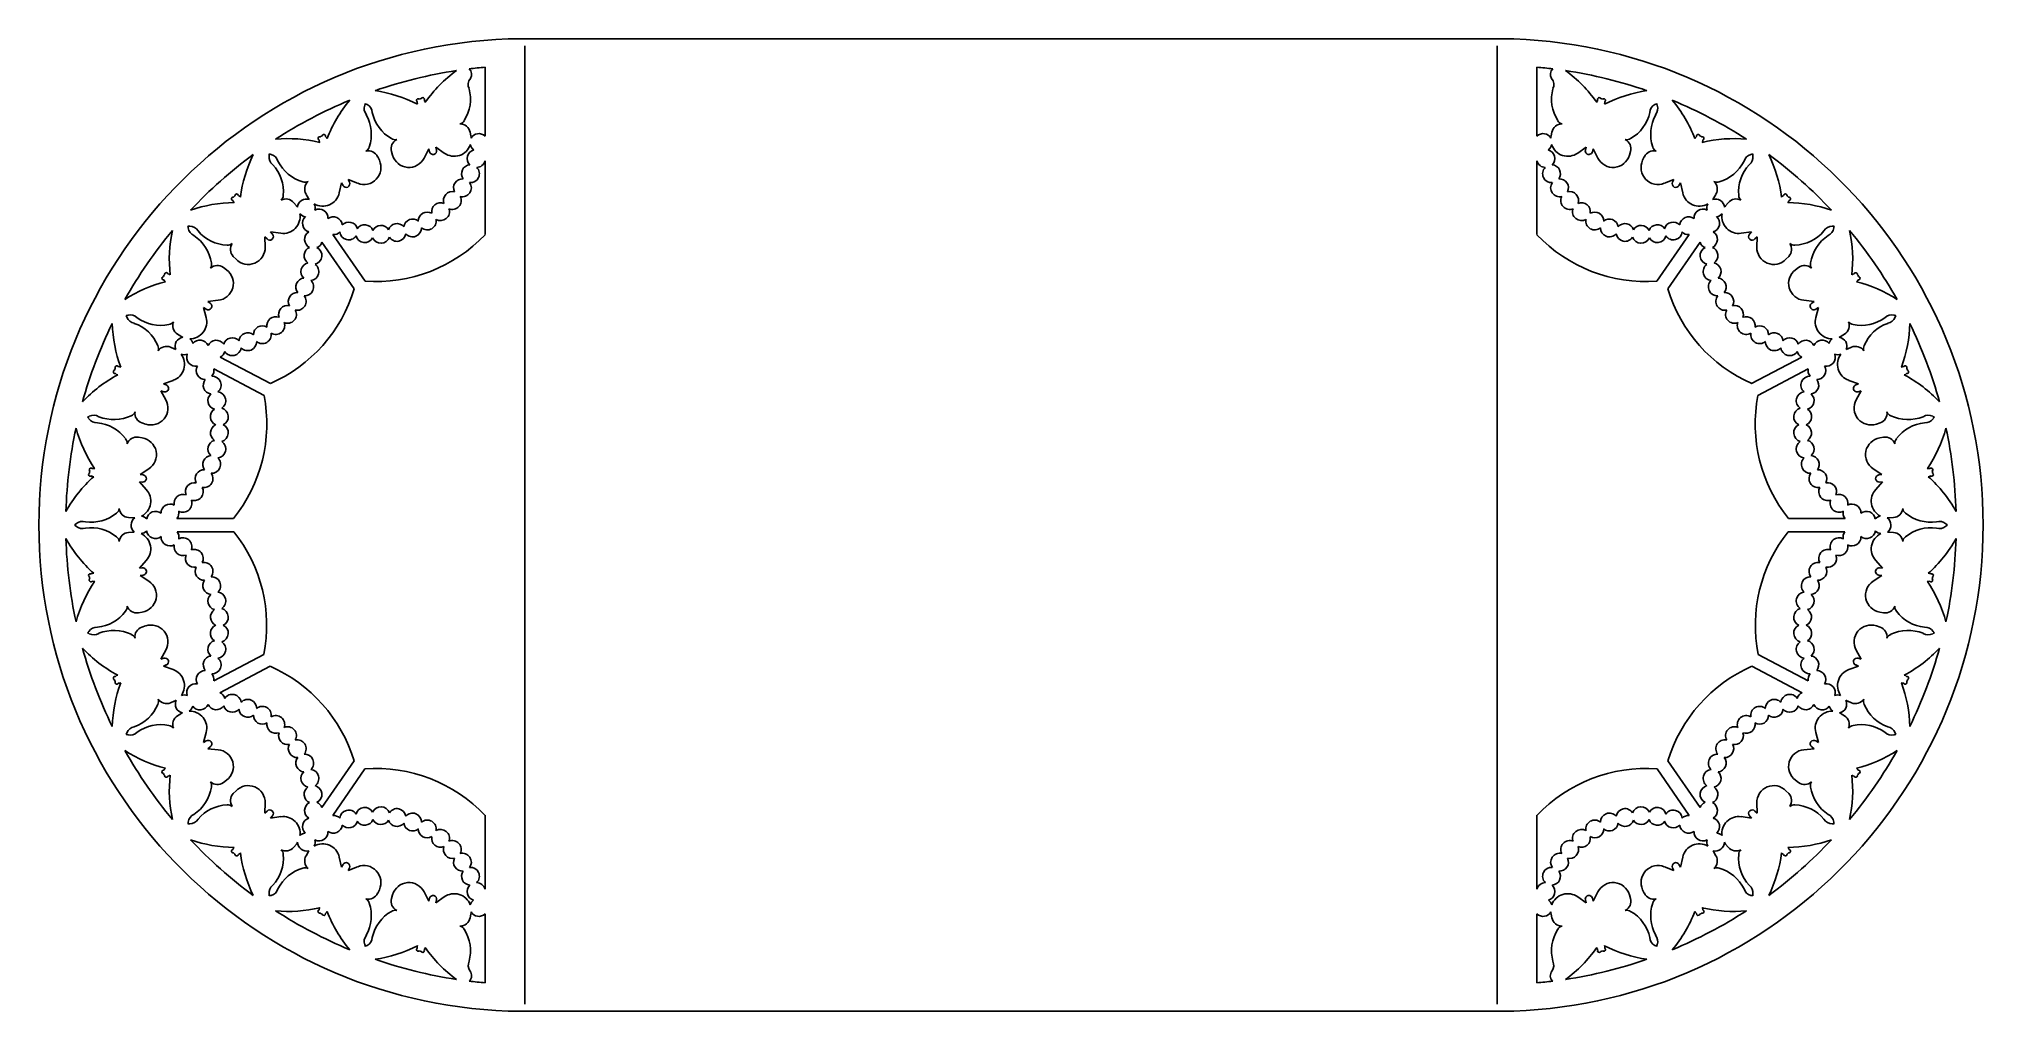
# Model space of a CAD drawing. Extents: x 41 to 331, y 42 to 187.
import ezdxf

# ---------------------------------------------------------------- set-up
doc = ezdxf.new("R2010")
doc.units = 0
doc.layers.get('0').update_dxf_attribs({"linetype": 'CONTINUOUS'})

msp = doc.modelspace()

# ---------------------------------------------------------------- linework, layer by layer
for p, q in [((260.6, 187.2), (110.6, 187.2)), ((113.1, 186.16), (113.1, 43.23)), ((258.1, 186.16), (258.1, 43.23)), ((107.15, 172.71), (107.15, 182.98)), ((264.04, 172.71), (264.04, 182.98)), ((104.91, 173.3), (105.03, 172.72)), ((266.28, 173.3), (266.16, 172.72)), ((91.13, 169.63), (91.38, 169.09)), ((93.19, 170.41), (93.36, 169.84)), ((98.74, 170.79), (98.06, 169.42)), ((98.86, 170.37), (98.74, 170.79)), ((99.82, 171.06), (101.06, 170.16)), ((99.91, 170.62), (99.82, 171.06)), ((107.15, 158), (107.15, 169)), ((264.04, 158), (264.04, 169)), ((271.37, 171.06), (270.13, 170.16)), ((271.28, 170.62), (271.37, 171.06)), ((272.33, 170.37), (272.45, 170.79)), ((272.45, 170.79), (273.13, 169.42)), ((278, 170.41), (277.83, 169.84)), ((280.06, 169.63), (279.81, 169.09)), ((85.73, 165.71), (85.4, 164.22)), ((85.96, 165.33), (85.73, 165.71)), ((86.72, 166.23), (88.14, 165.66)), ((86.91, 165.83), (86.72, 166.23)), ((284.47, 166.23), (283.05, 165.66)), ((284.28, 165.83), (284.47, 166.23)), ((285.23, 165.33), (285.46, 165.71)), ((285.46, 165.71), (285.79, 164.22)), ((78.62, 162.76), (79, 162.3)), ((80.44, 164.01), (80.74, 163.5)), ((290.75, 164.01), (290.45, 163.5)), ((292.57, 162.76), (292.19, 162.3)), ((74.32, 157.67), (74.35, 156.14)), ((74.63, 157.36), (74.32, 157.67)), ((75.16, 158.41), (76.67, 158.2)), ((75.43, 158.07), (75.16, 158.41)), ((82.82, 156.86), (87.61, 149.92)), ((84.46, 158), (89.26, 151.05)), ((286.73, 158), (281.93, 151.05)), ((288.37, 156.86), (283.58, 149.92)), ((296.03, 158.41), (294.52, 158.2)), ((295.76, 158.07), (296.03, 158.41)), ((296.56, 157.36), (296.87, 157.67)), ((296.87, 157.67), (296.84, 156.14)), ((69.59, 154.76), (70, 154.33)), ((301.6, 154.76), (301.19, 154.33)), ((68.13, 153.11), (68.6, 152.75)), ((303.07, 153.11), (302.59, 152.75)), ((65.8, 148.05), (67.32, 148.21)), ((66.15, 147.79), (65.8, 148.05)), ((305.39, 148.05), (303.87, 148.21)), ((305.04, 147.79), (305.39, 148.05)), ((65.16, 147.13), (65.56, 145.66)), ((65.54, 146.9), (65.16, 147.13)), ((306.03, 147.13), (305.63, 145.66)), ((305.65, 146.9), (306.03, 147.13)), ((61.27, 143.17), (61.77, 142.85)), ((309.92, 143.17), (309.42, 142.85)), ((60.24, 141.22), (60.79, 140.98)), ((67.64, 139.73), (75.12, 135.8)), ((303.55, 139.73), (296.07, 135.8)), ((310.95, 141.22), (310.41, 140.98)), ((66.69, 137.97), (74.19, 134.03)), ((304.5, 137.97), (297, 134.03)), ((58.8, 134.71), (59.53, 133.37)), ((59.22, 134.57), (58.8, 134.71)), ((59.19, 135.76), (60.63, 136.27)), ((59.6, 135.58), (59.19, 135.76)), ((312, 135.76), (310.56, 136.27)), ((311.59, 135.58), (312, 135.76)), ((312.39, 134.71), (311.66, 133.37)), ((311.97, 134.57), (312.39, 134.71)), ((55.43, 127.79), (56.02, 127.69)), ((55.96, 129.93), (56.52, 129.74)), ((315.23, 129.93), (314.67, 129.74)), ((315.76, 127.79), (315.17, 127.69)), ((55.72, 122.23), (57, 123.08)), ((56.16, 122.16), (55.72, 122.23)), ((315.47, 122.23), (314.19, 123.08)), ((315.03, 122.16), (315.47, 122.23)), ((55.59, 121.12), (56.62, 120)), ((56.03, 121.09), (55.59, 121.12)), ((315.6, 121.12), (314.57, 120)), ((315.16, 121.09), (315.6, 121.12)), ((53.98, 115.8), (54.57, 115.76)), ((53.98, 113.6), (54.57, 113.64)), ((61.19, 115.67), (69.62, 115.67)), ((61.23, 113.67), (69.68, 113.67)), ((309.96, 113.67), (301.51, 113.67)), ((310, 115.67), (301.57, 115.67)), ((317.21, 115.8), (316.62, 115.76)), ((317.21, 113.6), (316.62, 113.64)), ((55.59, 108.27), (56.62, 109.4)), ((56.03, 108.31), (55.59, 108.27)), ((315.6, 108.27), (314.57, 109.4)), ((315.16, 108.31), (315.6, 108.27)), ((56.16, 107.24), (55.72, 107.16)), ((55.72, 107.16), (57, 106.32)), ((315.47, 107.16), (314.19, 106.32)), ((315.03, 107.24), (315.47, 107.16)), ((55.43, 101.61), (56.02, 101.71)), ((315.76, 101.61), (315.17, 101.71)), ((55.96, 99.47), (56.52, 99.66)), ((315.23, 99.47), (314.67, 99.66)), ((58.8, 94.69), (59.53, 96.03)), ((312.39, 94.69), (311.66, 96.03)), ((59.22, 94.82), (58.8, 94.69)), ((59.6, 93.82), (59.19, 93.64)), ((59.19, 93.64), (60.63, 93.13)), ((66.7, 91.48), (74.15, 95.39)), ((67.59, 89.69), (75.09, 93.62)), ((303.6, 89.69), (296.11, 93.62)), ((304.49, 91.48), (297.04, 95.39)), ((312, 93.64), (310.56, 93.13)), ((311.59, 93.82), (312, 93.64)), ((311.97, 94.82), (312.39, 94.69)), ((60.24, 88.18), (60.79, 88.41)), ((310.95, 88.18), (310.41, 88.41)), ((61.27, 86.23), (61.77, 86.54)), ((309.92, 86.23), (309.42, 86.54)), ((65.16, 82.26), (65.56, 83.74)), ((65.54, 82.5), (65.16, 82.26)), ((66.15, 81.61), (65.8, 81.34)), ((65.8, 81.34), (67.32, 81.19)), ((305.39, 81.34), (303.87, 81.19)), ((305.04, 81.61), (305.39, 81.34)), ((306.03, 82.26), (305.63, 83.74)), ((305.65, 82.5), (306.03, 82.26)), ((82.81, 72.56), (87.61, 79.51)), ((84.43, 71.39), (89.22, 78.32)), ((286.76, 71.39), (281.97, 78.32)), ((288.38, 72.56), (283.58, 79.51)), ((68.13, 76.29), (68.6, 76.65)), ((303.07, 76.29), (302.59, 76.65)), ((69.59, 74.64), (70, 75.07)), ((74.32, 71.72), (74.35, 73.25)), ((296.87, 71.72), (296.84, 73.25)), ((301.6, 74.64), (301.19, 75.07)), ((74.63, 72.04), (74.32, 71.72)), ((75.43, 71.33), (75.16, 70.98)), ((75.16, 70.98), (76.67, 71.2)), ((107.15, 71.4), (107.15, 60.39)), ((264.04, 71.4), (264.04, 60.39)), ((296.03, 70.98), (294.52, 71.2)), ((295.76, 71.33), (296.03, 70.98)), ((296.56, 72.04), (296.87, 71.72)), ((78.62, 66.63), (79, 67.09)), ((292.57, 66.63), (292.19, 67.09)), ((80.44, 65.38), (80.74, 65.89)), ((85.73, 63.68), (85.4, 65.17)), ((85.96, 64.06), (85.73, 63.68)), ((285.23, 64.06), (285.46, 63.68)), ((285.46, 63.68), (285.79, 65.17)), ((290.75, 65.38), (290.45, 65.89)), ((86.72, 63.16), (88.14, 63.73)), ((86.91, 63.56), (86.72, 63.16)), ((284.47, 63.16), (283.05, 63.73)), ((284.28, 63.56), (284.47, 63.16)), ((91.13, 59.77), (91.38, 60.31)), ((93.19, 58.99), (93.36, 59.56)), ((98.74, 58.61), (98.06, 59.97)), ((98.86, 59.03), (98.74, 58.61)), ((99.82, 58.34), (101.06, 59.23)), ((99.91, 58.77), (99.82, 58.34)), ((271.37, 58.34), (270.13, 59.23)), ((271.28, 58.77), (271.37, 58.34)), ((272.33, 59.03), (272.45, 58.61)), ((272.45, 58.61), (273.13, 59.97)), ((278, 58.99), (277.83, 59.56)), ((280.06, 59.77), (279.81, 60.31)), ((104.91, 56.1), (105.03, 56.68)), ((107.15, 56.69), (107.15, 46.42)), ((264.04, 56.69), (264.04, 46.42)), ((266.28, 56.1), (266.16, 56.68)), ((110.6, 42.2), (260.6, 42.2))]:
    msp.add_line(p, q)
for centre, radius, start, end in [((113.14, 114.7), 72.54, 92.0102, 267.9898), ((258.05, 114.7), 72.54, 272.0102, 87.9898), ((113.14, 114.7), 68.54, 95.0095, 96.9919), ((104.03, 181.92), 1.12, 326.4556, 46.6395), ((258.05, 114.7), 68.54, 83.0081, 84.9905), ((267.16, 181.92), 1.12, 133.3605, 213.5444), ((113.14, 114.7), 68.54, 98.6092, 109.0831), ((114.9, 166.04), 20.36, 126.1784, 144.9312), ((106.07, 180.39), 1.44, 140.507, 205.1996), ((265.12, 180.39), 1.44, 334.8004, 39.493), ((258.05, 114.7), 68.54, 70.9169, 81.3908), ((256.29, 166.04), 20.36, 35.0688, 53.8216), ((113.14, 114.7), 68.54, 112.4553, 122.9293), ((102.56, 164.97), 20.36, 140.0246, 158.7773), ((90.56, 176.79), 1.44, 159.5446, 219.0457), ((88.21, 177.79), 1.12, 333.596, 348.2327), ((89.97, 178.46), 1.12, 233.3058, 247.9424), ((88.87, 176.15), 1.44, 2.4927, 61.9939), ((87.73, 159.34), 20.36, 62.7612, 81.5139), ((97.17, 178.02), 0.255, 51.8999, 231.8999), ((97.62, 177.67), 0.619, 166.2094, 201.7093), ((97.62, 177.67), 0.619, 90.1019, 117.5904), ((97.85, 178.18), 0.256, 335.6378, 155.6378), ((97.62, 177.67), 0.619, 5.983, 41.1737), ((98.97, 178.22), 6, 327.5854, 15.0025), ((272.22, 178.22), 6, 164.9975, 212.4146), ((273.57, 177.67), 0.619, 138.8263, 174.017), ((273.34, 178.18), 0.256, 24.3622, 204.3622), ((273.57, 177.67), 0.619, 62.4096, 89.8981), ((274.02, 178.02), 0.255, 308.1001, 128.1001), ((283.46, 159.34), 20.36, 98.4861, 117.2388), ((273.57, 177.67), 0.619, 338.2907, 13.7906), ((282.32, 176.15), 1.44, 118.0061, 177.5073), ((281.22, 178.46), 1.12, 292.0576, 306.6942), ((280.63, 176.79), 1.44, 320.9543, 20.4554), ((282.98, 177.79), 1.12, 191.7673, 206.404), ((258.05, 114.7), 68.54, 57.0707, 67.5447), ((268.63, 164.97), 20.36, 21.2227, 39.9754), ((84.18, 172.98), 6, 341.4316, 28.8486), ((96.17, 177.53), 6, 192.6898, 240.1069), ((103.15, 175.49), 1.01, 284.3791, 331.0709), ((103.43, 173), 1.51, 11.318, 91.0432), ((267.76, 173), 1.51, 88.9568, 168.682), ((268.04, 175.49), 1.01, 208.9291, 255.6209), ((275.03, 177.53), 6, 299.8931, 347.3102), ((287.01, 172.98), 6, 151.1514, 198.5684), ((77.78, 151.96), 20.36, 76.6073, 95.36), ((82.48, 172.36), 0.255, 65.746, 245.746), ((83, 172.13), 0.619, 180.0555, 215.5555), ((83, 172.13), 0.619, 103.9481, 131.4365), ((83.1, 172.68), 0.256, 349.4839, 169.4839), ((83, 172.13), 0.619, 19.8292, 55.0198), ((94.64, 170.83), 1.51, 116.6491, 196.3743), ((93.73, 173.17), 1.01, 236.6214, 283.3132), ((102.55, 172.22), 2.53, 234.216, 341.7136), ((106.24, 171.74), 1.33, 193.765, 235.0463), ((102.55, 172.22), 2.53, 3.5195, 11.318), ((106.24, 171.74), 1.33, 46.6348, 151.4681), ((264.95, 171.74), 1.33, 28.5319, 133.3652), ((264.95, 171.74), 1.33, 304.9537, 346.235), ((268.64, 172.22), 2.53, 168.682, 176.4805), ((268.64, 172.22), 2.53, 198.2864, 305.784), ((277.46, 173.17), 1.01, 256.6868, 303.3786), ((276.55, 170.83), 1.51, 343.6257, 63.3509), ((288.19, 172.13), 0.619, 124.9802, 160.1708), ((288.09, 172.68), 0.256, 10.5161, 190.5161), ((288.19, 172.13), 0.619, 48.5635, 76.0519), ((288.71, 172.36), 0.255, 294.254, 114.254), ((293.41, 151.96), 20.36, 84.64, 103.3927), ((288.19, 172.13), 0.619, 324.4445, 359.9445), ((113.14, 114.7), 68.54, 126.3015, 136.7754), ((90.84, 160.97), 20.36, 153.8707, 172.6235), ((76.35, 169.58), 1.44, 173.3907, 232.8919), ((73.83, 169.99), 1.12, 347.4422, 2.0789), ((75.38, 171.06), 1.12, 247.1519, 261.7886), ((74.87, 168.56), 1.44, 16.3389, 75.84), ((71.07, 164.36), 6, 355.2777, 42.6948), ((81.62, 171.64), 6, 206.536, 253.953), ((89.09, 168.01), 2.53, 248.0621, 25.1641), ((88.89, 171.34), 1.01, 298.2253, 344.9171), ((89.76, 168.98), 1.51, 25.1641, 104.8893), ((95.79, 170.55), 2.53, 196.3743, 333.4764), ((99.39, 170.5), 0.538, 193.8462, 13.8462), ((104.97, 167.09), 1.33, 94.3044, 216.0989), ((105.8, 169.36), 1.33, 103.7781, 225.5726), ((105.88, 169.36), 1.33, 270.8567, 344.0063), ((265.31, 169.36), 1.33, 195.9937, 269.1433), ((265.39, 169.36), 1.33, 314.4274, 76.2219), ((266.22, 167.09), 1.33, 323.9011, 85.6956), ((271.8, 170.5), 0.538, 166.1538, 346.1538), ((275.4, 170.55), 2.53, 206.5236, 343.6257), ((282.1, 168.01), 2.53, 154.8359, 291.9379), ((281.43, 168.98), 1.51, 75.1107, 154.8359), ((282.3, 171.34), 1.01, 195.0829, 241.7747), ((289.57, 171.64), 6, 286.047, 333.464), ((300.12, 164.36), 6, 137.3052, 184.7223), ((296.32, 168.56), 1.44, 104.16, 163.6611), ((294.84, 169.58), 1.44, 307.1081, 6.6093), ((295.81, 171.06), 1.12, 278.2114, 292.8481), ((297.36, 169.99), 1.12, 177.9211, 192.5578), ((258.05, 114.7), 68.54, 43.2246, 53.6985), ((280.35, 160.97), 20.36, 7.3765, 26.1293), ((80.3, 166.83), 1.01, 250.4676, 297.1594), ((81.75, 164.78), 1.51, 130.4953, 210.2205), ((86.43, 165.58), 0.538, 207.6923, 27.6923), ((103.77, 164.98), 1.33, 84.8308, 206.9062), ((103.77, 164.98), 1.33, 255.638, 36.0989), ((104.97, 167.09), 1.33, 264.8308, 45.5726), ((266.22, 167.09), 1.33, 134.4274, 275.1692), ((267.42, 164.98), 1.33, 143.9011, 284.362), ((267.42, 164.98), 1.33, 333.0938, 95.1692), ((284.76, 165.58), 0.538, 152.3077, 332.3077), ((289.44, 164.78), 1.51, 329.7795, 49.5047), ((290.89, 166.83), 1.01, 242.8406, 289.5324), ((69.89, 142.42), 20.36, 90.4535, 109.2062), ((69.58, 163.35), 0.255, 79.5922, 259.5922), ((70.13, 163.24), 0.619, 193.9017, 229.4016), ((70.13, 163.24), 0.619, 117.7942, 145.2827), ((70.1, 163.81), 0.256, 3.3301, 183.3301), ((70.13, 163.24), 0.619, 33.6753, 68.866), ((76.04, 163.89), 1.01, 312.0714, 358.7632), ((77.45, 161.81), 1.51, 39.0103, 118.7355), ((80.48, 161.97), 1.33, 70.0704, 174.9036), ((82.93, 164.78), 2.53, 210.2205, 218.0189), ((82.93, 164.78), 2.53, 239.8249, 347.3225), ((80.48, 161.97), 1.33, 346.4921, 27.7734), ((100.51, 161.43), 1.33, 67.9522, 190.6138), ((102.26, 163.09), 1.33, 75.638, 199.2204), ((102.26, 163.09), 1.33, 247.9522, 26.9062), ((268.93, 163.09), 1.33, 153.0938, 292.0478), ((268.93, 163.09), 1.33, 340.7796, 104.362), ((270.68, 161.43), 1.33, 349.3862, 112.0478), ((288.26, 164.78), 2.53, 192.6775, 300.1751), ((290.71, 161.97), 1.33, 152.2266, 193.5079), ((288.26, 164.78), 2.53, 321.9811, 329.7795), ((290.71, 161.97), 1.33, 5.0964, 109.9296), ((293.74, 161.81), 1.51, 61.2645, 140.9897), ((295.15, 163.89), 1.01, 181.2368, 227.9286), ((301.06, 163.24), 0.619, 111.134, 146.3247), ((301.09, 163.81), 0.256, 356.6699, 176.6699), ((301.06, 163.24), 0.619, 34.7173, 62.2058), ((301.06, 163.24), 0.619, 310.5984, 346.0983), ((301.3, 142.42), 20.36, 70.7938, 89.5465), ((301.61, 163.35), 0.255, 280.4078, 100.4078), ((77.03, 160.71), 2.53, 261.9083, 9.4059), ((77.03, 160.71), 2.53, 32.9817, 39.0103), ((80.52, 162), 1.33, 221.4573, 262.7386), ((81.24, 159.69), 1.33, 131.4704, 253.2649), ((82.39, 160.48), 1.33, 355.9658, 117.7603), ((84.52, 159.33), 1.33, 5.4395, 127.234), ((86.81, 158.55), 1.33, 14.6323, 136.7077), ((94.01, 158.33), 1.33, 40.3983, 162.1928), ((96.34, 159), 1.33, 49.872, 171.6665), ((98.52, 160.04), 1.33, 59.3457, 181.1402), ((98.52, 160.04), 1.33, 229.872, 10.6138), ((100.51, 161.43), 1.33, 239.3457, 19.2204), ((270.68, 161.43), 1.33, 160.7796, 300.6543), ((272.67, 160.04), 1.33, 169.3862, 310.128), ((272.67, 160.04), 1.33, 358.8598, 120.6543), ((274.85, 159), 1.33, 8.3335, 130.128), ((277.18, 158.33), 1.33, 17.8072, 139.6017), ((284.38, 158.55), 1.33, 43.2923, 165.3677), ((286.67, 159.33), 1.33, 52.766, 174.5605), ((288.8, 160.48), 1.33, 62.2397, 184.0342), ((289.96, 159.69), 1.33, 286.7351, 48.5296), ((290.67, 162), 1.33, 277.2614, 318.5427), ((294.16, 160.71), 2.53, 170.5941, 278.0917), ((294.16, 160.71), 2.53, 140.9897, 147.0183), ((113.14, 114.7), 68.54, 140.1476, 150.6216), ((80.41, 154.29), 20.36, 167.7169, 186.4696), ((61.74, 158.97), 1.12, 1.2883, 15.925), ((62.99, 160.38), 1.12, 260.9981, 275.6347), ((64.29, 159.18), 1.44, 187.2369, 246.738), ((63.09, 157.83), 1.44, 30.185, 89.6862), ((60.41, 152.85), 6, 9.1239, 56.5409), ((68.91, 162.44), 6, 220.3821, 267.7992), ((68.78, 157.45), 1.01, 264.3137, 311.0055), ((70.67, 155.81), 1.51, 144.3414, 224.0666), ((75.03, 157.71), 0.538, 221.5385, 41.5385), ((81.56, 157.29), 1.33, 121.9968, 243.7913), ((81.56, 157.29), 1.33, 292.5231, 341.3773), ((84.52, 159.33), 1.33, 267.5362, 316.7077), ((86.81, 158.55), 1.33, 185.4395, 325.9005), ((89.19, 158.14), 1.33, 194.6323, 333.5863), ((89.19, 158.14), 1.33, 22.3181, 145.9005), ((90.84, 173.5), 22.51, 265.9725, 316.4704), ((91.61, 158.05), 1.33, 202.3181, 342.1928), ((91.61, 158.05), 1.33, 30.9246, 153.5863), ((94.01, 158.33), 1.33, 210.9246, 351.6665), ((96.34, 159), 1.33, 220.3983, 1.1402), ((280.35, 173.5), 22.51, 223.5296, 274.0275), ((274.85, 159), 1.33, 178.8598, 319.6017), ((277.18, 158.33), 1.33, 188.3335, 329.0754), ((279.58, 158.05), 1.33, 197.8072, 337.6819), ((279.58, 158.05), 1.33, 26.4137, 149.0754), ((282, 158.14), 1.33, 34.0995, 157.6819), ((282, 158.14), 1.33, 206.4137, 345.3677), ((284.38, 158.55), 1.33, 214.0995, 354.5605), ((286.67, 159.33), 1.33, 223.2923, 272.4638), ((289.63, 157.29), 1.33, 198.6227, 247.4769), ((289.63, 157.29), 1.33, 296.2087, 58.0032), ((296.16, 157.71), 0.538, 138.4615, 318.4615), ((300.52, 155.81), 1.51, 315.9334, 35.6586), ((302.41, 157.45), 1.01, 228.9945, 275.6863), ((302.28, 162.44), 6, 272.2008, 319.6179), ((310.78, 152.85), 6, 123.4591, 170.8761), ((308.1, 157.83), 1.44, 90.3138, 149.815), ((306.9, 159.18), 1.44, 293.262, 352.7631), ((308.2, 160.38), 1.12, 264.3653, 279.0019), ((309.45, 158.97), 1.12, 164.075, 178.7117), ((258.05, 114.7), 68.54, 29.3784, 39.8524), ((290.78, 154.29), 20.36, 353.5304, 12.2831), ((65.35, 153.58), 1.01, 325.9176, 12.6094), ((71.82, 156.09), 2.53, 224.0666, 1.1687), ((81.02, 152.49), 1.33, 103.3303, 226.9127), ((81.48, 154.87), 1.33, 112.5231, 234.5985), ((81.48, 154.87), 1.33, 283.3303, 63.7913), ((289.71, 154.87), 1.33, 116.2087, 256.6697), ((289.71, 154.87), 1.33, 305.4015, 67.4769), ((290.17, 152.49), 1.33, 313.0873, 76.6697), ((299.37, 156.09), 2.53, 178.8313, 315.9334), ((305.84, 153.58), 1.01, 167.3906, 214.0824), ((64.51, 131.26), 20.36, 104.2996, 123.0523), ((59.2, 151.51), 0.255, 93.4383, 273.4383), ((59.76, 151.54), 0.619, 131.6404, 159.1288), ((59.76, 151.54), 0.619, 207.7478, 243.2478), ((59.6, 152.08), 0.256, 17.1763, 197.1763), ((59.76, 151.54), 0.619, 47.5215, 82.7121), ((67.21, 151.9), 1.51, 52.8564, 132.5816), ((67.07, 150.73), 2.53, 275.7544, 52.8564), ((80.24, 150.2), 1.33, 95.6445, 218.3062), ((80.24, 150.2), 1.33, 267.038, 46.9127), ((81.02, 152.49), 1.33, 275.6445, 54.5985), ((290.17, 152.49), 1.33, 125.4015, 264.3555), ((290.95, 150.2), 1.33, 133.0873, 272.962), ((290.95, 150.2), 1.33, 321.6938, 84.3555), ((304.12, 150.73), 2.53, 127.1436, 264.2456), ((303.98, 151.9), 1.51, 47.4184, 127.1436), ((311.43, 151.54), 0.619, 97.2879, 132.4785), ((311.59, 152.08), 0.256, 342.8237, 162.8237), ((311.43, 151.54), 0.619, 296.7522, 332.2522), ((306.68, 131.26), 20.36, 56.9477, 75.7004), ((311.43, 151.54), 0.619, 20.8712, 48.3596), ((311.99, 151.51), 0.255, 266.5617, 86.5617), ((66.16, 156.32), 22.39, 293.5913, 343.3734), ((79.13, 148.05), 1.33, 87.038, 208.8325), ((79.13, 148.05), 1.33, 257.5643, 38.3062), ((305.04, 156.32), 22.39, 196.6266, 246.4087), ((292.06, 148.05), 1.33, 141.6938, 282.4357), ((292.06, 148.05), 1.33, 331.1675, 92.962), ((53.52, 147.05), 1.12, 274.8442, 289.4809), ((52.64, 145.39), 1.12, 15.1345, 29.7712), ((55.06, 146.2), 1.44, 201.0831, 260.5842), ((54.22, 144.6), 1.44, 44.0312, 103.5323), ((58.77, 150.47), 6, 234.2283, 281.6453), ((59.84, 145.6), 1.01, 278.1599, 324.8517), ((62.07, 144.45), 1.51, 158.1876, 237.9128), ((63.11, 145), 2.53, 269.7246, 15.0148), ((65.85, 147.34), 0.538, 235.3846, 55.3846), ((75.93, 144.44), 1.33, 68.0906, 189.8851), ((77.68, 146.11), 1.33, 77.5643, 199.3588), ((77.68, 146.11), 1.33, 248.0906, 28.8325), ((293.51, 146.11), 1.33, 151.1675, 291.9094), ((293.51, 146.11), 1.33, 340.6412, 102.4357), ((295.26, 144.44), 1.33, 350.1149, 111.9094), ((305.35, 147.34), 0.538, 124.6154, 304.6154), ((308.08, 145), 2.53, 164.9852, 270.2754), ((309.12, 144.45), 1.51, 302.0872, 21.8124), ((311.35, 145.6), 1.01, 215.1483, 261.8401), ((312.42, 150.47), 6, 258.3547, 305.7717), ((316.97, 144.6), 1.44, 76.4677, 135.9688), ((316.13, 146.2), 1.44, 279.4158, 338.9169), ((317.68, 147.05), 1.12, 250.5191, 265.1558), ((318.55, 145.39), 1.12, 150.2288, 164.8655), ((113.14, 114.7), 68.54, 153.9938, 164.4677), ((71.89, 145.31), 20.36, 181.563, 200.3158), ((52.81, 139.12), 6, 22.97, 70.3871), ((62.25, 141.38), 1.33, 97.7627, 202.5959), ((63.11, 145), 2.53, 237.9128, 245.7112), ((62.28, 141.43), 1.33, 13.7413, 51.6465), ((64.63, 140.95), 1.33, 23.6581, 143.3159), ((67.05, 140.92), 1.33, 33.1318, 154.9263), ((69.44, 141.29), 1.33, 42.3246, 164.4), ((71.75, 142.03), 1.33, 50.0104, 173.5928), ((73.93, 143.08), 1.33, 58.6169, 181.2786), ((73.93, 143.08), 1.33, 230.0104, 9.8851), ((75.93, 144.44), 1.33, 238.6169, 19.3588), ((295.26, 144.44), 1.33, 160.6412, 301.3831), ((297.26, 143.08), 1.33, 170.1149, 309.9896), ((297.26, 143.08), 1.33, 358.7214, 121.3831), ((299.44, 142.03), 1.33, 6.4072, 129.9896), ((301.75, 141.29), 1.33, 15.6, 137.6754), ((304.14, 140.92), 1.33, 25.0737, 146.8682), ((306.56, 140.95), 1.33, 36.6841, 156.3419), ((308.91, 141.43), 1.33, 128.3535, 166.2587), ((308.08, 145), 2.53, 294.2888, 302.0872), ((308.94, 141.38), 1.33, 337.4041, 82.2373), ((318.38, 139.12), 6, 109.6129, 157.03), ((299.31, 145.31), 20.36, 339.6842, 358.437), ((258.05, 114.7), 68.54, 15.5323, 26.0062), ((57.43, 141.01), 1.01, 339.7637, 26.4555), ((59.64, 139.83), 1.51, 66.7026, 146.4278), ((59.78, 138.66), 2.53, 289.6006, 37.0982), ((59.78, 138.66), 2.53, 60.674, 66.7026), ((62.28, 141.43), 1.33, 249.1496, 290.4309), ((63.98, 139.71), 1.33, 159.1627, 280.9572), ((67.05, 140.92), 1.33, 296.3572, 344.4), ((69.44, 141.29), 1.33, 213.1318, 353.5928), ((71.75, 142.03), 1.33, 222.3246, 1.2786), ((299.44, 142.03), 1.33, 178.7214, 317.6754), ((301.75, 141.29), 1.33, 186.4072, 326.8682), ((304.14, 140.92), 1.33, 195.6, 243.6428), ((307.21, 139.71), 1.33, 259.0428, 20.8373), ((308.91, 141.43), 1.33, 249.5691, 290.8504), ((311.41, 138.66), 2.53, 142.9018, 250.3994), ((311.41, 138.66), 2.53, 113.2974, 119.326), ((311.55, 139.83), 1.51, 33.5722, 113.2974), ((313.76, 141.01), 1.01, 153.5445, 200.2363), ((61.96, 119.14), 20.36, 118.1458, 136.8985), ((51.96, 137.53), 0.255, 107.2845, 287.2845), ((52.5, 137.7), 0.619, 145.4865, 172.975), ((52.21, 138.18), 0.256, 31.0224, 211.0224), ((52.5, 137.7), 0.619, 221.594, 257.0939), ((52.5, 137.7), 0.619, 61.3676, 96.5583), ((65.38, 137.73), 1.33, 149.6891, 271.4836), ((66.44, 135.56), 1.33, 140.2154, 262.2908), ((65.38, 137.73), 1.33, 320.2154, 10.2109), ((66.44, 135.56), 1.33, 311.0226, 91.4836), ((304.75, 135.56), 1.33, 88.5164, 228.9774), ((305.81, 137.73), 1.33, 169.7891, 219.7846), ((304.75, 135.56), 1.33, 277.7092, 39.7846), ((305.81, 137.73), 1.33, 268.5164, 30.3109), ((318.69, 137.7), 0.619, 83.4417, 118.6324), ((318.98, 138.18), 0.256, 328.9776, 148.9776), ((318.69, 137.7), 0.619, 282.9061, 318.406), ((309.23, 119.14), 20.36, 43.1015, 61.8542), ((319.23, 137.53), 0.255, 252.7155, 72.7155), ((318.69, 137.7), 0.619, 7.025, 34.5135), ((59.41, 135.08), 0.538, 249.2308, 69.2308), ((67.13, 133.24), 1.33, 131.0226, 254.605), ((67.13, 133.24), 1.33, 303.3368, 82.2908), ((52.15, 129.76), 22.44, 321.1045, 10.9607), ((319.04, 129.76), 22.44, 169.0393, 218.8955), ((304.06, 133.24), 1.33, 97.7092, 236.6632), ((304.06, 133.24), 1.33, 285.395, 48.9774), ((311.78, 135.08), 0.538, 110.7692, 290.7692), ((47.5, 131.84), 1.12, 288.6904, 303.327), ((47.05, 130.02), 1.12, 28.9806, 43.6173), ((49.21, 131.38), 1.44, 214.9292, 274.4303), ((48.78, 129.63), 1.44, 57.8774, 117.3785), ((51.79, 136.42), 6, 248.0744, 295.4915), ((53.99, 131.94), 1.01, 292.006, 338.6978), ((56.43, 131.36), 1.51, 172.0338, 251.7589), ((57.32, 132.15), 2.53, 251.7589, 28.861), ((67.51, 130.85), 1.33, 123.3368, 245.9985), ((67.51, 130.85), 1.33, 294.7303, 74.605), ((303.68, 130.85), 1.33, 105.395, 245.2697), ((303.68, 130.85), 1.33, 294.0015, 56.6632), ((313.88, 132.15), 2.53, 151.139, 288.2411), ((314.76, 131.36), 1.51, 288.2411, 7.9662), ((317.2, 131.94), 1.01, 201.3022, 247.994), ((319.4, 136.42), 6, 244.5085, 291.9256), ((322.41, 129.63), 1.44, 62.6215, 122.1226), ((321.98, 131.38), 1.44, 265.5697, 325.0708), ((323.69, 131.84), 1.12, 236.673, 251.3096), ((324.14, 130.02), 1.12, 136.3827, 151.0194), ((113.14, 114.7), 68.54, 167.8399, 178.3139), ((65.76, 134.55), 20.36, 195.4092, 214.1619), ((48.72, 123.98), 6, 36.8162, 84.2333), ((55.18, 126.29), 1.51, 80.5488, 160.2739), ((55.6, 125.19), 2.53, 303.4467, 80.5488), ((67.52, 128.43), 1.33, 114.7303, 236.5248), ((67.52, 128.43), 1.33, 285.2566, 65.9985), ((303.67, 128.43), 1.33, 114.0015, 254.7434), ((303.67, 128.43), 1.33, 303.4752, 65.2697), ((315.59, 125.19), 2.53, 99.4512, 236.5533), ((316.01, 126.29), 1.51, 19.7261, 99.4512), ((322.47, 123.98), 6, 95.7667, 143.1838), ((305.43, 134.55), 20.36, 325.8381, 344.5908), ((258.05, 114.7), 68.54, 1.6861, 12.1601), ((52.75, 126.92), 1.01, 353.6099, 40.3017), ((66.37, 123.74), 1.33, 95.7829, 217.5774), ((67.14, 126.04), 1.33, 105.2566, 227.0511), ((66.37, 123.74), 1.33, 266.3092, 47.0511), ((67.14, 126.04), 1.33, 275.7829, 56.5248), ((304.05, 126.04), 1.33, 123.4752, 264.2171), ((304.82, 123.74), 1.33, 132.9489, 273.6908), ((304.05, 126.04), 1.33, 312.9489, 74.7434), ((304.82, 123.74), 1.33, 322.4226, 84.2171), ((318.44, 126.92), 1.01, 139.6983, 186.3901), ((62.39, 106.77), 20.36, 131.9919, 150.7447), ((48.27, 122.22), 0.255, 121.1306, 301.1306), ((48.36, 122.92), 0.256, 44.8686, 224.8686), ((48.76, 122.52), 0.619, 159.3327, 186.8211), ((48.76, 122.52), 0.619, 235.4401, 270.9401), ((48.76, 122.52), 0.619, 75.2138, 110.4044), ((56.09, 121.63), 0.538, 263.0769, 83.0769), ((65.23, 121.61), 1.33, 86.3092, 208.9709), ((65.23, 121.61), 1.33, 257.7027, 37.5774), ((305.96, 121.61), 1.33, 142.4226, 282.2973), ((305.96, 121.61), 1.33, 331.0291, 93.6908), ((315.1, 121.63), 0.538, 96.9231, 276.9231), ((322.43, 122.52), 0.619, 69.5956, 104.7862), ((322.43, 122.52), 0.619, 269.0599, 304.5599), ((308.8, 106.77), 20.36, 29.2553, 48.0081), ((322.83, 122.92), 0.256, 315.1314, 135.1314), ((322.92, 122.22), 0.255, 238.8694, 58.8694), ((322.43, 122.52), 0.619, 353.1789, 20.6673), ((54.76, 118.28), 2.53, 297.4169, 42.7071), ((62.09, 117.93), 1.33, 70.0169, 192.0923), ((63.79, 119.67), 1.33, 77.7027, 201.2851), ((63.79, 119.67), 1.33, 250.0169, 28.9709), ((307.41, 119.67), 1.33, 151.0291, 289.9831), ((307.41, 119.67), 1.33, 338.7149, 102.2973), ((309.1, 117.93), 1.33, 347.9077, 109.9831), ((316.43, 118.28), 2.53, 137.2929, 242.5831), ((48.37, 121.11), 6, 261.9206, 309.3377), ((51.58, 117.29), 1.01, 305.8522, 352.544), ((54.09, 117.31), 1.51, 185.8799, 265.6051), ((55.68, 114.73), 1.33, 41.4336, 79.3388), ((57.99, 115.4), 1.33, 51.3504, 171.0082), ((60.15, 116.5), 1.33, 60.8241, 182.6186), ((60.15, 116.5), 1.33, 321.5013, 12.0923), ((62.09, 117.93), 1.33, 240.8241, 21.2851), ((309.1, 117.93), 1.33, 158.7149, 299.1759), ((311.04, 116.5), 1.33, 167.9077, 218.4987), ((311.04, 116.5), 1.33, 357.3814, 119.1759), ((313.2, 115.4), 1.33, 8.9918, 128.6496), ((315.51, 114.73), 1.33, 100.6612, 138.5664), ((317.1, 117.31), 1.51, 274.3949, 354.1201), ((319.61, 117.29), 1.01, 187.456, 234.1478), ((322.82, 121.11), 6, 230.6623, 278.0794), ((45.31, 115.64), 1.12, 302.5365, 317.1732), ((45.31, 113.76), 1.12, 42.8268, 57.4635), ((47.08, 113.8), 1.44, 71.7235, 131.2246), ((47.08, 115.6), 1.44, 228.7754, 288.2765), ((48.37, 108.29), 6, 50.6623, 98.0794), ((54.09, 112.09), 1.51, 94.3949, 174.1201), ((55.68, 114.67), 1.33, 125.455, 230.2882), ((54.76, 118.28), 2.53, 265.6051, 273.4035), ((54.76, 111.12), 2.53, 88.3664, 94.3949), ((55.68, 114.73), 1.33, 276.842, 318.1232), ((54.76, 111.12), 2.53, 317.2929, 64.7905), ((57.99, 114), 1.33, 186.8551, 308.6496), ((60.15, 112.9), 1.33, 347.9077, 35.374), ((52.11, 99.69), 22.46, 348.9663, 38.5049), ((319.08, 99.69), 22.46, 141.4951, 191.0337), ((311.04, 112.9), 1.33, 144.626, 192.0923), ((313.2, 114), 1.33, 231.3504, 353.1449), ((316.43, 111.12), 2.53, 115.2095, 222.7071), ((315.51, 114.73), 1.33, 221.8768, 263.158), ((316.43, 118.28), 2.53, 266.5965, 274.3949), ((315.51, 114.67), 1.33, 309.7118, 54.545), ((316.43, 111.12), 2.53, 85.6051, 91.6336), ((317.1, 112.09), 1.51, 5.8799, 85.6051), ((322.82, 108.29), 6, 81.9206, 129.3377), ((324.11, 113.8), 1.44, 48.7754, 108.2765), ((324.11, 115.6), 1.44, 251.7235, 311.2246), ((325.88, 115.64), 1.12, 222.8268, 237.4635), ((325.88, 113.76), 1.12, 122.5365, 137.1732), ((62.39, 122.63), 20.36, 209.2553, 228.0081), ((113.14, 114.7), 68.54, 181.6861, 192.1601), ((51.58, 112.11), 1.01, 7.456, 54.1478), ((60.15, 112.9), 1.33, 177.3814, 299.1759), ((62.09, 111.46), 1.33, 167.9077, 289.9831), ((62.09, 111.46), 1.33, 338.7149, 119.1759), ((63.79, 109.73), 1.33, 158.7149, 282.2973), ((63.79, 109.73), 1.33, 331.0291, 109.9831), ((307.41, 109.73), 1.33, 70.0169, 208.9709), ((307.41, 109.73), 1.33, 257.7027, 21.2851), ((309.1, 111.46), 1.33, 60.8241, 201.2851), ((309.1, 111.46), 1.33, 250.0169, 12.0923), ((311.04, 112.9), 1.33, 240.8241, 2.6186), ((319.61, 112.11), 1.01, 125.8522, 172.544), ((308.8, 122.63), 20.36, 311.9919, 330.7447), ((258.05, 114.7), 68.54, 347.8399, 358.3139), ((48.27, 107.17), 0.256, 58.7147, 238.7147), ((48.76, 106.88), 0.619, 89.0599, 124.2506), ((56.09, 107.77), 0.538, 276.9231, 96.9231), ((65.23, 107.79), 1.33, 151.0291, 273.6908), ((65.23, 107.79), 1.33, 322.4226, 102.2973), ((305.96, 107.79), 1.33, 77.7027, 217.5774), ((305.96, 107.79), 1.33, 266.3092, 28.9709), ((315.1, 107.77), 0.538, 83.0769, 263.0769), ((322.43, 106.88), 0.619, 55.7494, 90.9401), ((322.92, 107.17), 0.256, 301.2853, 121.2853), ((65.76, 94.85), 20.36, 145.8381, 164.5908), ((48.36, 106.48), 0.255, 134.9768, 314.9768), ((48.76, 106.88), 0.619, 173.1789, 200.6673), ((48.76, 106.88), 0.619, 249.2863, 284.7862), ((55.6, 104.21), 2.53, 279.4512, 56.5533), ((66.37, 105.65), 1.33, 142.4226, 264.2171), ((66.37, 105.65), 1.33, 312.9489, 93.6908), ((67.14, 103.36), 1.33, 303.4752, 84.2171), ((304.05, 103.36), 1.33, 95.7829, 236.5248), ((304.82, 105.65), 1.33, 86.3092, 227.0511), ((304.82, 105.65), 1.33, 275.7829, 37.5774), ((315.59, 104.21), 2.53, 123.4467, 260.5488), ((322.43, 106.88), 0.619, 255.2138, 290.7137), ((305.43, 94.85), 20.36, 15.4092, 34.1619), ((322.83, 106.48), 0.255, 225.0232, 45.0232), ((322.43, 106.88), 0.619, 339.3327, 6.8211), ((48.72, 105.42), 6, 275.7667, 323.1838), ((52.75, 102.48), 1.01, 319.6983, 6.3901), ((55.18, 103.1), 1.51, 199.7261, 279.4512), ((67.14, 103.36), 1.33, 132.9489, 254.7434), ((67.52, 100.97), 1.33, 123.4752, 245.2697), ((67.52, 100.97), 1.33, 294.0015, 74.7434), ((303.67, 100.97), 1.33, 105.2566, 245.9985), ((303.67, 100.97), 1.33, 294.7303, 56.5248), ((304.05, 103.36), 1.33, 285.2566, 47.0511), ((316.01, 103.1), 1.51, 260.5488, 340.2739), ((318.44, 102.48), 1.01, 173.6099, 220.3017), ((322.47, 105.42), 6, 216.8162, 264.2333), ((47.05, 99.38), 1.12, 316.3827, 331.0194), ((47.5, 97.55), 1.12, 56.673, 71.3096), ((49.21, 98.01), 1.44, 85.5697, 145.0708), ((51.79, 92.98), 6, 64.5085, 111.9256), ((56.43, 98.03), 1.51, 108.2411, 187.9662), ((57.32, 97.25), 2.53, 331.139, 108.2411), ((67.51, 98.55), 1.33, 114.0015, 236.6632), ((67.51, 98.55), 1.33, 285.395, 65.2697), ((303.68, 98.55), 1.33, 114.7303, 254.605), ((303.68, 98.55), 1.33, 303.3368, 65.9985), ((313.88, 97.25), 2.53, 71.7589, 208.861), ((314.76, 98.03), 1.51, 352.0338, 71.7589), ((319.4, 92.98), 6, 68.0744, 115.4915), ((321.98, 98.01), 1.44, 34.9292, 94.4303), ((323.69, 97.55), 1.12, 108.6904, 123.327), ((324.14, 99.38), 1.12, 208.9806, 223.6173), ((61.96, 110.25), 20.36, 223.1015, 241.8542), ((113.14, 114.7), 68.54, 195.5323, 206.0062), ((48.78, 99.76), 1.44, 242.6215, 302.1226), ((53.99, 97.45), 1.01, 21.3022, 67.994), ((67.13, 96.16), 1.33, 105.395, 228.9774), ((67.13, 96.16), 1.33, 277.7092, 56.6632), ((304.06, 96.16), 1.33, 123.3368, 262.2908), ((304.06, 96.16), 1.33, 311.0226, 74.605), ((317.2, 97.45), 1.01, 112.006, 158.6978), ((309.23, 110.25), 20.36, 298.1458, 316.8985), ((258.05, 114.7), 68.54, 333.9938, 344.4677), ((322.41, 99.76), 1.44, 237.8774, 297.3785), ((59.41, 94.32), 0.538, 290.7692, 110.7692), ((59.78, 90.74), 2.53, 325.1092, 70.3994), ((65.38, 91.66), 1.33, 88.5164, 210.3109), ((66.44, 93.84), 1.33, 97.7092, 219.7846), ((66.44, 93.84), 1.33, 268.5164, 48.9774), ((66.08, 73.01), 22.5, 16.8165, 66.4004), ((305.11, 73.01), 22.5, 113.5996, 163.1835), ((304.75, 93.84), 1.33, 131.0226, 271.4836), ((304.75, 93.84), 1.33, 320.2154, 82.2908), ((305.81, 91.66), 1.33, 329.6891, 91.4836), ((311.41, 90.74), 2.53, 109.6006, 214.8908), ((311.78, 94.32), 0.538, 69.2308, 249.2308), ((71.89, 84.09), 20.36, 159.6842, 178.437), ((51.96, 91.87), 0.256, 72.5609, 252.5609), ((52.5, 91.7), 0.619, 187.025, 214.5135), ((52.21, 91.22), 0.255, 148.823, 328.823), ((52.5, 91.7), 0.619, 102.9061, 138.0967), ((52.5, 91.7), 0.619, 263.1324, 298.6324), ((63.98, 89.69), 1.33, 79.0428, 198.7005), ((65.38, 91.66), 1.33, 352.1427, 39.7846), ((305.81, 91.66), 1.33, 140.2154, 187.8573), ((307.21, 89.69), 1.33, 341.2995, 100.9572), ((299.31, 84.09), 20.36, 1.563, 20.3158), ((318.69, 91.7), 0.619, 241.3676, 276.8676), ((318.98, 91.22), 0.255, 211.177, 31.177), ((318.69, 91.7), 0.619, 41.9033, 77.0939), ((319.23, 91.87), 0.256, 287.4391, 107.4391), ((318.69, 91.7), 0.619, 325.4865, 352.975), ((52.81, 90.27), 6, 289.6129, 337.03), ((57.43, 88.38), 1.01, 333.5445, 20.2363), ((59.64, 89.57), 1.51, 213.5722, 293.2974), ((59.78, 90.74), 2.53, 293.2974, 301.0958), ((62.28, 87.97), 1.33, 153.1473, 257.9805), ((62.25, 88.02), 1.33, 69.1259, 107.0311), ((62.25, 88.02), 1.33, 304.5343, 345.8155), ((64.63, 88.45), 1.33, 214.5474, 336.3419), ((67.05, 88.48), 1.33, 205.0737, 326.8682), ((67.05, 88.48), 1.33, 15.6, 66.0095), ((69.44, 88.11), 1.33, 195.6, 317.6754), ((69.44, 88.11), 1.33, 6.4072, 146.8682), ((71.75, 87.36), 1.33, 186.4072, 309.9896), ((71.75, 87.36), 1.33, 358.7214, 137.6754), ((73.93, 86.32), 1.33, 350.1149, 129.9896), ((297.26, 86.32), 1.33, 50.0104, 189.8851), ((299.44, 87.36), 1.33, 42.3246, 181.2786), ((299.44, 87.36), 1.33, 230.0104, 353.5928), ((301.75, 88.11), 1.33, 33.1318, 173.5928), ((301.75, 88.11), 1.33, 222.3246, 344.4), ((304.14, 88.48), 1.33, 113.9905, 164.4), ((304.14, 88.48), 1.33, 213.1318, 334.9263), ((306.56, 88.45), 1.33, 203.6581, 325.4526), ((308.94, 88.02), 1.33, 194.1845, 235.4657), ((308.94, 88.02), 1.33, 72.9689, 110.8741), ((308.91, 87.97), 1.33, 282.0195, 26.8527), ((311.41, 90.74), 2.53, 238.9042, 246.7026), ((311.55, 89.57), 1.51, 246.7026, 326.4278), ((313.76, 88.38), 1.01, 159.7637, 206.4555), ((318.38, 90.27), 6, 202.97, 250.3871), ((55.06, 83.2), 1.44, 99.4158, 158.9169), ((58.77, 78.92), 6, 78.3547, 125.7717), ((59.84, 83.8), 1.01, 35.1483, 81.8401), ((62.07, 84.95), 1.51, 122.0872, 201.8124), ((63.11, 84.4), 2.53, 116.0587, 122.0872), ((63.11, 84.4), 2.53, 344.9852, 92.4828), ((73.93, 86.32), 1.33, 178.7214, 301.3831), ((75.93, 84.95), 1.33, 170.1149, 291.9094), ((75.93, 84.95), 1.33, 340.6412, 121.3831), ((77.68, 83.28), 1.33, 331.1675, 111.9094), ((293.51, 83.28), 1.33, 68.0906, 208.8325), ((295.26, 84.95), 1.33, 58.6169, 199.3588), ((295.26, 84.95), 1.33, 248.0906, 9.8851), ((297.26, 86.32), 1.33, 238.6169, 1.2786), ((308.08, 84.4), 2.53, 87.5172, 195.0148), ((308.08, 84.4), 2.53, 57.9128, 63.9413), ((309.12, 84.95), 1.51, 338.1876, 57.9128), ((311.35, 83.8), 1.01, 98.1599, 144.8517), ((312.42, 78.92), 6, 54.2283, 101.6453), ((316.13, 83.2), 1.44, 21.0831, 80.5842), ((52.64, 84.01), 1.12, 330.2288, 344.8655), ((53.52, 82.34), 1.12, 70.5191, 85.1558), ((54.22, 84.8), 1.44, 256.4677, 315.9688), ((65.85, 82.05), 0.538, 304.6154, 124.6154), ((77.68, 83.28), 1.33, 160.6412, 282.4357), ((79.13, 81.34), 1.33, 151.1675, 272.962), ((79.13, 81.34), 1.33, 321.6938, 102.4357), ((292.06, 81.34), 1.33, 77.5643, 218.3062), ((292.06, 81.34), 1.33, 267.038, 28.8325), ((293.51, 83.28), 1.33, 257.5643, 19.3588), ((305.35, 82.05), 0.538, 55.3846, 235.3846), ((316.97, 84.8), 1.44, 224.0312, 283.5323), ((317.68, 82.34), 1.12, 94.8442, 109.4809), ((318.55, 84.01), 1.12, 195.1345, 209.7712), ((64.51, 98.14), 20.36, 236.9477, 255.7004), ((113.14, 114.7), 68.54, 209.3784, 219.8524), ((59.76, 77.86), 0.619, 116.7522, 151.9429), ((67.07, 78.67), 2.53, 307.1436, 84.2456), ((80.24, 79.19), 1.33, 141.6938, 264.3555), ((80.24, 79.19), 1.33, 313.0873, 92.962), ((90.88, 55.93), 22.45, 43.5463, 94.2475), ((280.31, 55.93), 22.45, 85.7525, 136.4537), ((290.95, 79.19), 1.33, 87.038, 226.9127), ((290.95, 79.19), 1.33, 275.6445, 38.3062), ((304.12, 78.67), 2.53, 95.7544, 232.8564), ((258.05, 114.7), 68.54, 320.1476, 330.6216), ((306.68, 98.14), 20.36, 284.2996, 303.0523), ((311.43, 77.86), 0.619, 28.0571, 63.2478), ((59.2, 77.89), 0.256, 86.407, 266.407), ((59.76, 77.86), 0.619, 200.8712, 228.3596), ((59.6, 77.32), 0.255, 162.6691, 342.6691), ((59.76, 77.86), 0.619, 276.9786, 312.4785), ((80.41, 75.11), 20.36, 173.5304, 192.2831), ((60.41, 76.55), 6, 303.4591, 350.8761), ((67.21, 77.5), 1.51, 227.4184, 307.1436), ((65.35, 75.82), 1.01, 347.3906, 34.0824), ((71.82, 73.3), 2.53, 358.8313, 135.9334), ((81.02, 76.9), 1.33, 133.0873, 256.6697), ((81.48, 74.53), 1.33, 125.4015, 247.4769), ((81.02, 76.9), 1.33, 305.4015, 84.3555), ((81.48, 74.53), 1.33, 296.2087, 76.6697), ((289.71, 74.53), 1.33, 103.3303, 243.7913), ((290.17, 76.9), 1.33, 95.6445, 234.5985), ((289.71, 74.53), 1.33, 292.5231, 54.5985), ((290.17, 76.9), 1.33, 283.3303, 46.9127), ((299.37, 73.3), 2.53, 44.0666, 181.1687), ((303.98, 77.5), 1.51, 232.8564, 312.5816), ((305.84, 75.82), 1.01, 145.9176, 192.6094), ((310.78, 76.55), 6, 189.1239, 236.5409), ((290.78, 75.11), 20.36, 347.7169, 6.4696), ((311.43, 77.86), 0.619, 227.5215, 263.0214), ((311.59, 77.32), 0.255, 197.3309, 17.3309), ((311.43, 77.86), 0.619, 311.6404, 339.1288), ((311.99, 77.89), 0.256, 273.593, 93.593), ((68.91, 66.95), 6, 92.2008, 139.6179), ((68.78, 71.94), 1.01, 48.9945, 95.6863), ((70.67, 73.59), 1.51, 135.9334, 215.6586), ((81.56, 72.11), 1.33, 116.2087, 238.0032), ((81.56, 72.11), 1.33, 19.835, 67.4769), ((89.19, 71.26), 1.33, 26.4137, 165.3677), ((91.61, 71.35), 1.33, 17.8072, 157.6819), ((279.58, 71.35), 1.33, 22.3181, 162.1928), ((282, 71.26), 1.33, 14.6323, 153.5863), ((289.63, 72.11), 1.33, 112.5231, 160.165), ((289.63, 72.11), 1.33, 301.9968, 63.7913), ((300.52, 73.59), 1.51, 324.3414, 44.0666), ((302.41, 71.94), 1.01, 84.3137, 131.0055), ((302.28, 66.95), 6, 40.3821, 87.7992), ((61.74, 70.42), 1.12, 344.075, 358.7117), ((62.99, 69.01), 1.12, 84.3653, 99.0019), ((64.29, 70.22), 1.44, 113.262, 172.7631), ((63.09, 71.57), 1.44, 270.3138, 329.815), ((75.03, 71.68), 0.538, 318.4615, 138.4615), ((77.03, 68.69), 2.53, 352.8015, 98.0917), ((81.24, 69.71), 1.33, 106.7351, 226.3928), ((84.52, 70.06), 1.33, 232.766, 354.5605), ((84.52, 70.06), 1.33, 43.2923, 93.7018), ((86.81, 70.85), 1.33, 34.0995, 174.5605), ((86.81, 70.85), 1.33, 223.2923, 345.3677), ((89.19, 71.26), 1.33, 214.0995, 337.6819), ((91.61, 71.35), 1.33, 206.4137, 329.0754), ((94.01, 71.07), 1.33, 197.8072, 319.6017), ((94.01, 71.07), 1.33, 8.3335, 149.0754), ((96.34, 70.4), 1.33, 188.3335, 310.128), ((96.34, 70.4), 1.33, 358.8598, 139.6017), ((98.52, 69.36), 1.33, 349.3862, 130.128), ((272.67, 69.36), 1.33, 49.872, 190.6138), ((274.85, 70.4), 1.33, 40.3983, 181.1402), ((274.85, 70.4), 1.33, 229.872, 351.6665), ((277.18, 71.07), 1.33, 30.9246, 171.6665), ((277.18, 71.07), 1.33, 220.3983, 342.1928), ((279.58, 71.35), 1.33, 210.9246, 333.5863), ((282, 71.26), 1.33, 202.3181, 325.9005), ((284.38, 70.85), 1.33, 194.6323, 316.7077), ((284.38, 70.85), 1.33, 5.4395, 145.9005), ((286.67, 70.06), 1.33, 185.4395, 307.234), ((286.67, 70.06), 1.33, 86.2982, 136.7077), ((289.96, 69.71), 1.33, 313.6072, 73.2649), ((294.16, 68.69), 2.53, 81.9083, 187.1985), ((296.16, 71.68), 0.538, 41.5385, 221.5385), ((308.1, 71.57), 1.44, 210.185, 269.6862), ((306.9, 70.22), 1.44, 7.2369, 66.738), ((308.2, 69.01), 1.12, 80.9981, 95.6347), ((309.45, 70.42), 1.12, 181.2883, 195.925), ((69.89, 86.98), 20.36, 250.7938, 269.5465), ((113.14, 114.7), 68.54, 223.2246, 233.6985), ((77.03, 68.69), 2.53, 320.9897, 328.7882), ((80.52, 67.4), 1.33, 180.8396, 285.6728), ((80.48, 67.43), 1.33, 96.8182, 134.7234), ((80.48, 67.43), 1.33, 332.2266, 13.5079), ((82.93, 64.62), 2.53, 12.6775, 120.1751), ((82.39, 68.91), 1.33, 242.2397, 4.0342), ((98.52, 69.36), 1.33, 178.8598, 300.6543), ((100.51, 67.97), 1.33, 169.3862, 292.0478), ((100.51, 67.97), 1.33, 340.7796, 120.6543), ((102.26, 66.3), 1.33, 160.7796, 284.362), ((102.26, 66.3), 1.33, 333.0938, 112.0478), ((268.93, 66.3), 1.33, 67.9522, 206.9062), ((268.93, 66.3), 1.33, 255.638, 19.2204), ((270.68, 67.97), 1.33, 59.3457, 199.2204), ((270.68, 67.97), 1.33, 247.9522, 10.6138), ((272.67, 69.36), 1.33, 239.3457, 1.1402), ((288.26, 64.62), 2.53, 59.8249, 167.3225), ((288.8, 68.91), 1.33, 175.9658, 297.7603), ((290.71, 67.43), 1.33, 166.4921, 207.7734), ((290.67, 67.4), 1.33, 254.3272, 359.1604), ((290.71, 67.43), 1.33, 45.2766, 83.1818), ((294.16, 68.69), 2.53, 211.2118, 219.0103), ((258.05, 114.7), 68.54, 306.3015, 316.7754), ((301.3, 86.98), 20.36, 270.4535, 289.2062), ((69.58, 66.05), 0.256, 100.2532, 280.2532), ((70.13, 66.15), 0.619, 130.5984, 165.789), ((70.13, 66.15), 0.619, 214.7173, 242.2058), ((70.1, 65.59), 0.255, 176.5153, 356.5153), ((70.13, 66.15), 0.619, 290.8248, 326.3247), ((90.84, 68.42), 20.36, 187.3765, 206.1293), ((71.07, 65.04), 6, 317.3052, 4.7223), ((77.45, 67.59), 1.51, 241.2645, 320.9897), ((76.04, 65.51), 1.01, 1.2368, 47.9286), ((81.75, 64.62), 1.51, 149.7795, 229.5047), ((82.93, 64.62), 2.53, 143.751, 149.7795), ((86.43, 63.81), 0.538, 332.3077, 152.3077), ((89.09, 61.38), 2.53, 334.8359, 111.9379), ((103.77, 64.41), 1.33, 153.0938, 275.1692), ((103.77, 64.41), 1.33, 323.9011, 104.362), ((267.42, 64.41), 1.33, 75.638, 216.0989), ((267.42, 64.41), 1.33, 264.8308, 26.9062), ((282.1, 61.38), 2.53, 68.0621, 205.1641), ((284.76, 63.81), 0.538, 27.6923, 207.6923), ((288.26, 64.62), 2.53, 30.2205, 36.249), ((289.44, 64.62), 1.51, 310.4953, 30.2205), ((293.74, 67.59), 1.51, 219.0103, 298.7355), ((300.12, 65.04), 6, 175.2777, 222.6948), ((295.15, 65.51), 1.01, 132.0714, 178.7632), ((280.35, 68.42), 20.36, 333.8707, 352.6235), ((301.06, 66.15), 0.619, 213.6753, 249.1752), ((301.09, 65.59), 0.255, 183.4847, 3.4847), ((301.06, 66.15), 0.619, 297.7942, 325.2827), ((301.06, 66.15), 0.619, 14.211, 49.4016), ((301.61, 66.05), 0.256, 259.7468, 79.7468), ((76.35, 59.82), 1.44, 127.1081, 186.6093), ((81.62, 57.75), 6, 106.047, 153.464), ((80.3, 62.57), 1.01, 62.8406, 109.5324), ((95.79, 58.84), 2.53, 26.5236, 163.6257), ((104.97, 62.31), 1.33, 143.9011, 265.6956), ((105.8, 60.04), 1.33, 134.4274, 254.0851), ((104.97, 62.31), 1.33, 314.4274, 95.1692), ((105.87, 60.03), 1.33, 15.5559, 89.0243), ((265.32, 60.03), 1.33, 90.9757, 164.4441), ((266.22, 62.31), 1.33, 84.8308, 225.5726), ((265.39, 60.04), 1.33, 285.9149, 45.5726), ((266.22, 62.31), 1.33, 274.3044, 36.0989), ((275.4, 58.84), 2.53, 16.3743, 153.4764), ((290.89, 62.57), 1.01, 70.4676, 117.1594), ((289.57, 57.75), 6, 26.536, 73.953), ((294.84, 59.82), 1.44, 353.3907, 52.8919), ((73.83, 59.41), 1.12, 357.9211, 12.5578), ((75.38, 58.34), 1.12, 98.2114, 112.8481), ((74.87, 60.84), 1.44, 284.16, 343.6611), ((89.76, 60.41), 1.51, 255.1107, 334.8359), ((88.89, 58.06), 1.01, 15.0829, 61.7747), ((84.18, 56.41), 6, 331.1514, 18.5684), ((94.64, 58.56), 1.51, 163.6257, 243.3509), ((99.39, 58.9), 0.538, 346.1538, 166.1538), ((102.55, 57.18), 2.53, 20.4939, 125.784), ((106.19, 57.66), 1.33, 124.5105, 162.4157), ((265, 57.66), 1.33, 17.5843, 55.4895), ((268.64, 57.18), 2.53, 54.216, 159.5061), ((271.8, 58.9), 0.538, 13.8462, 193.8462), ((276.55, 58.56), 1.51, 296.6491, 16.3743), ((281.43, 60.41), 1.51, 205.1641, 284.8893), ((287.01, 56.41), 6, 161.4316, 208.8486), ((282.3, 58.06), 1.01, 118.2253, 164.9171), ((296.32, 60.84), 1.44, 196.3389, 255.84), ((295.81, 58.34), 1.12, 67.1519, 81.7886), ((297.36, 59.41), 1.12, 167.4422, 182.0789), ((77.78, 77.43), 20.36, 264.64, 283.3927), ((113.14, 114.7), 68.54, 237.0707, 247.5447), ((82.48, 57.04), 0.256, 114.0993, 294.0993), ((83, 57.27), 0.619, 144.4445, 179.6352), ((83, 57.27), 0.619, 228.5635, 256.0519), ((83.1, 56.72), 0.255, 190.3614, 10.3614), ((83, 57.27), 0.619, 304.6709, 340.1708), ((102.56, 64.43), 20.36, 201.2227, 219.9754), ((96.17, 51.87), 6, 119.8931, 167.3102), ((93.73, 56.22), 1.01, 76.6868, 123.3786), ((103.43, 56.4), 1.51, 268.9568, 348.682), ((102.55, 57.18), 2.53, 348.682, 356.4805), ((106.24, 57.66), 1.33, 208.5319, 313.3652), ((264.95, 57.66), 1.33, 226.6348, 331.4681), ((268.64, 57.18), 2.53, 183.5195, 191.318), ((267.76, 56.4), 1.51, 191.318, 271.0432), ((277.46, 56.22), 1.01, 56.6214, 103.3132), ((275.03, 51.87), 6, 12.6898, 60.1069), ((258.05, 114.7), 68.54, 292.4553, 302.9293), ((268.63, 64.43), 20.36, 320.0246, 338.7773), ((288.19, 57.27), 0.619, 199.8292, 235.3291), ((288.09, 56.72), 0.255, 169.6386, 349.6386), ((288.19, 57.27), 0.619, 283.9481, 311.4365), ((288.71, 57.04), 0.256, 245.9007, 65.9007), ((293.41, 77.43), 20.36, 256.6073, 275.36), ((288.19, 57.27), 0.619, 0.3648, 35.5555), ((90.56, 52.61), 1.44, 140.9543, 200.4554), ((88.87, 53.25), 1.44, 298.0061, 357.5073), ((103.15, 53.9), 1.01, 28.9291, 75.6209), ((98.97, 51.18), 6, 344.9975, 32.4146), ((272.22, 51.18), 6, 147.5854, 195.0025), ((268.04, 53.9), 1.01, 104.3791, 151.0709), ((282.32, 53.25), 1.44, 182.4927, 241.9939), ((280.63, 52.61), 1.44, 339.5446, 39.0457), ((88.21, 51.61), 1.12, 11.7673, 26.404), ((89.97, 50.94), 1.12, 112.0576, 126.6942), ((87.73, 70.06), 20.36, 278.4861, 297.2388), ((113.14, 114.7), 68.54, 250.9169, 261.3908), ((97.17, 51.38), 0.256, 127.9455, 307.9455), ((97.62, 51.73), 0.619, 158.2907, 193.4813), ((97.62, 51.73), 0.619, 242.4096, 269.8981), ((97.85, 51.21), 0.255, 204.2076, 24.2076), ((97.62, 51.73), 0.619, 318.5171, 354.017), ((114.9, 63.36), 20.36, 215.0688, 233.8216), ((106.07, 49.01), 1.44, 154.8004, 214.3016), ((265.12, 49.01), 1.44, 325.6984, 25.1996), ((256.29, 63.36), 20.36, 306.1784, 324.9312), ((258.05, 114.7), 68.54, 278.6092, 289.0831), ((273.57, 51.73), 0.619, 185.983, 221.4829), ((273.34, 51.21), 0.255, 155.7924, 335.7924), ((273.57, 51.73), 0.619, 270.1019, 297.5904), ((274.02, 51.38), 0.256, 232.0545, 52.0545), ((283.46, 70.06), 20.36, 242.7612, 261.5139), ((273.57, 51.73), 0.619, 346.5187, 21.7093), ((281.22, 50.94), 1.12, 53.3058, 67.9424), ((282.98, 51.61), 1.12, 153.596, 168.2327), ((104.03, 47.47), 1.12, 313.3605, 40.2501), ((113.14, 114.7), 68.54, 263.0081, 264.9905), ((258.05, 114.7), 68.54, 275.0095, 276.9919), ((267.16, 47.47), 1.12, 139.7499, 226.6395)]:
    msp.add_arc(centre, radius, start, end)

doc.saveas('drawing.dxf')
